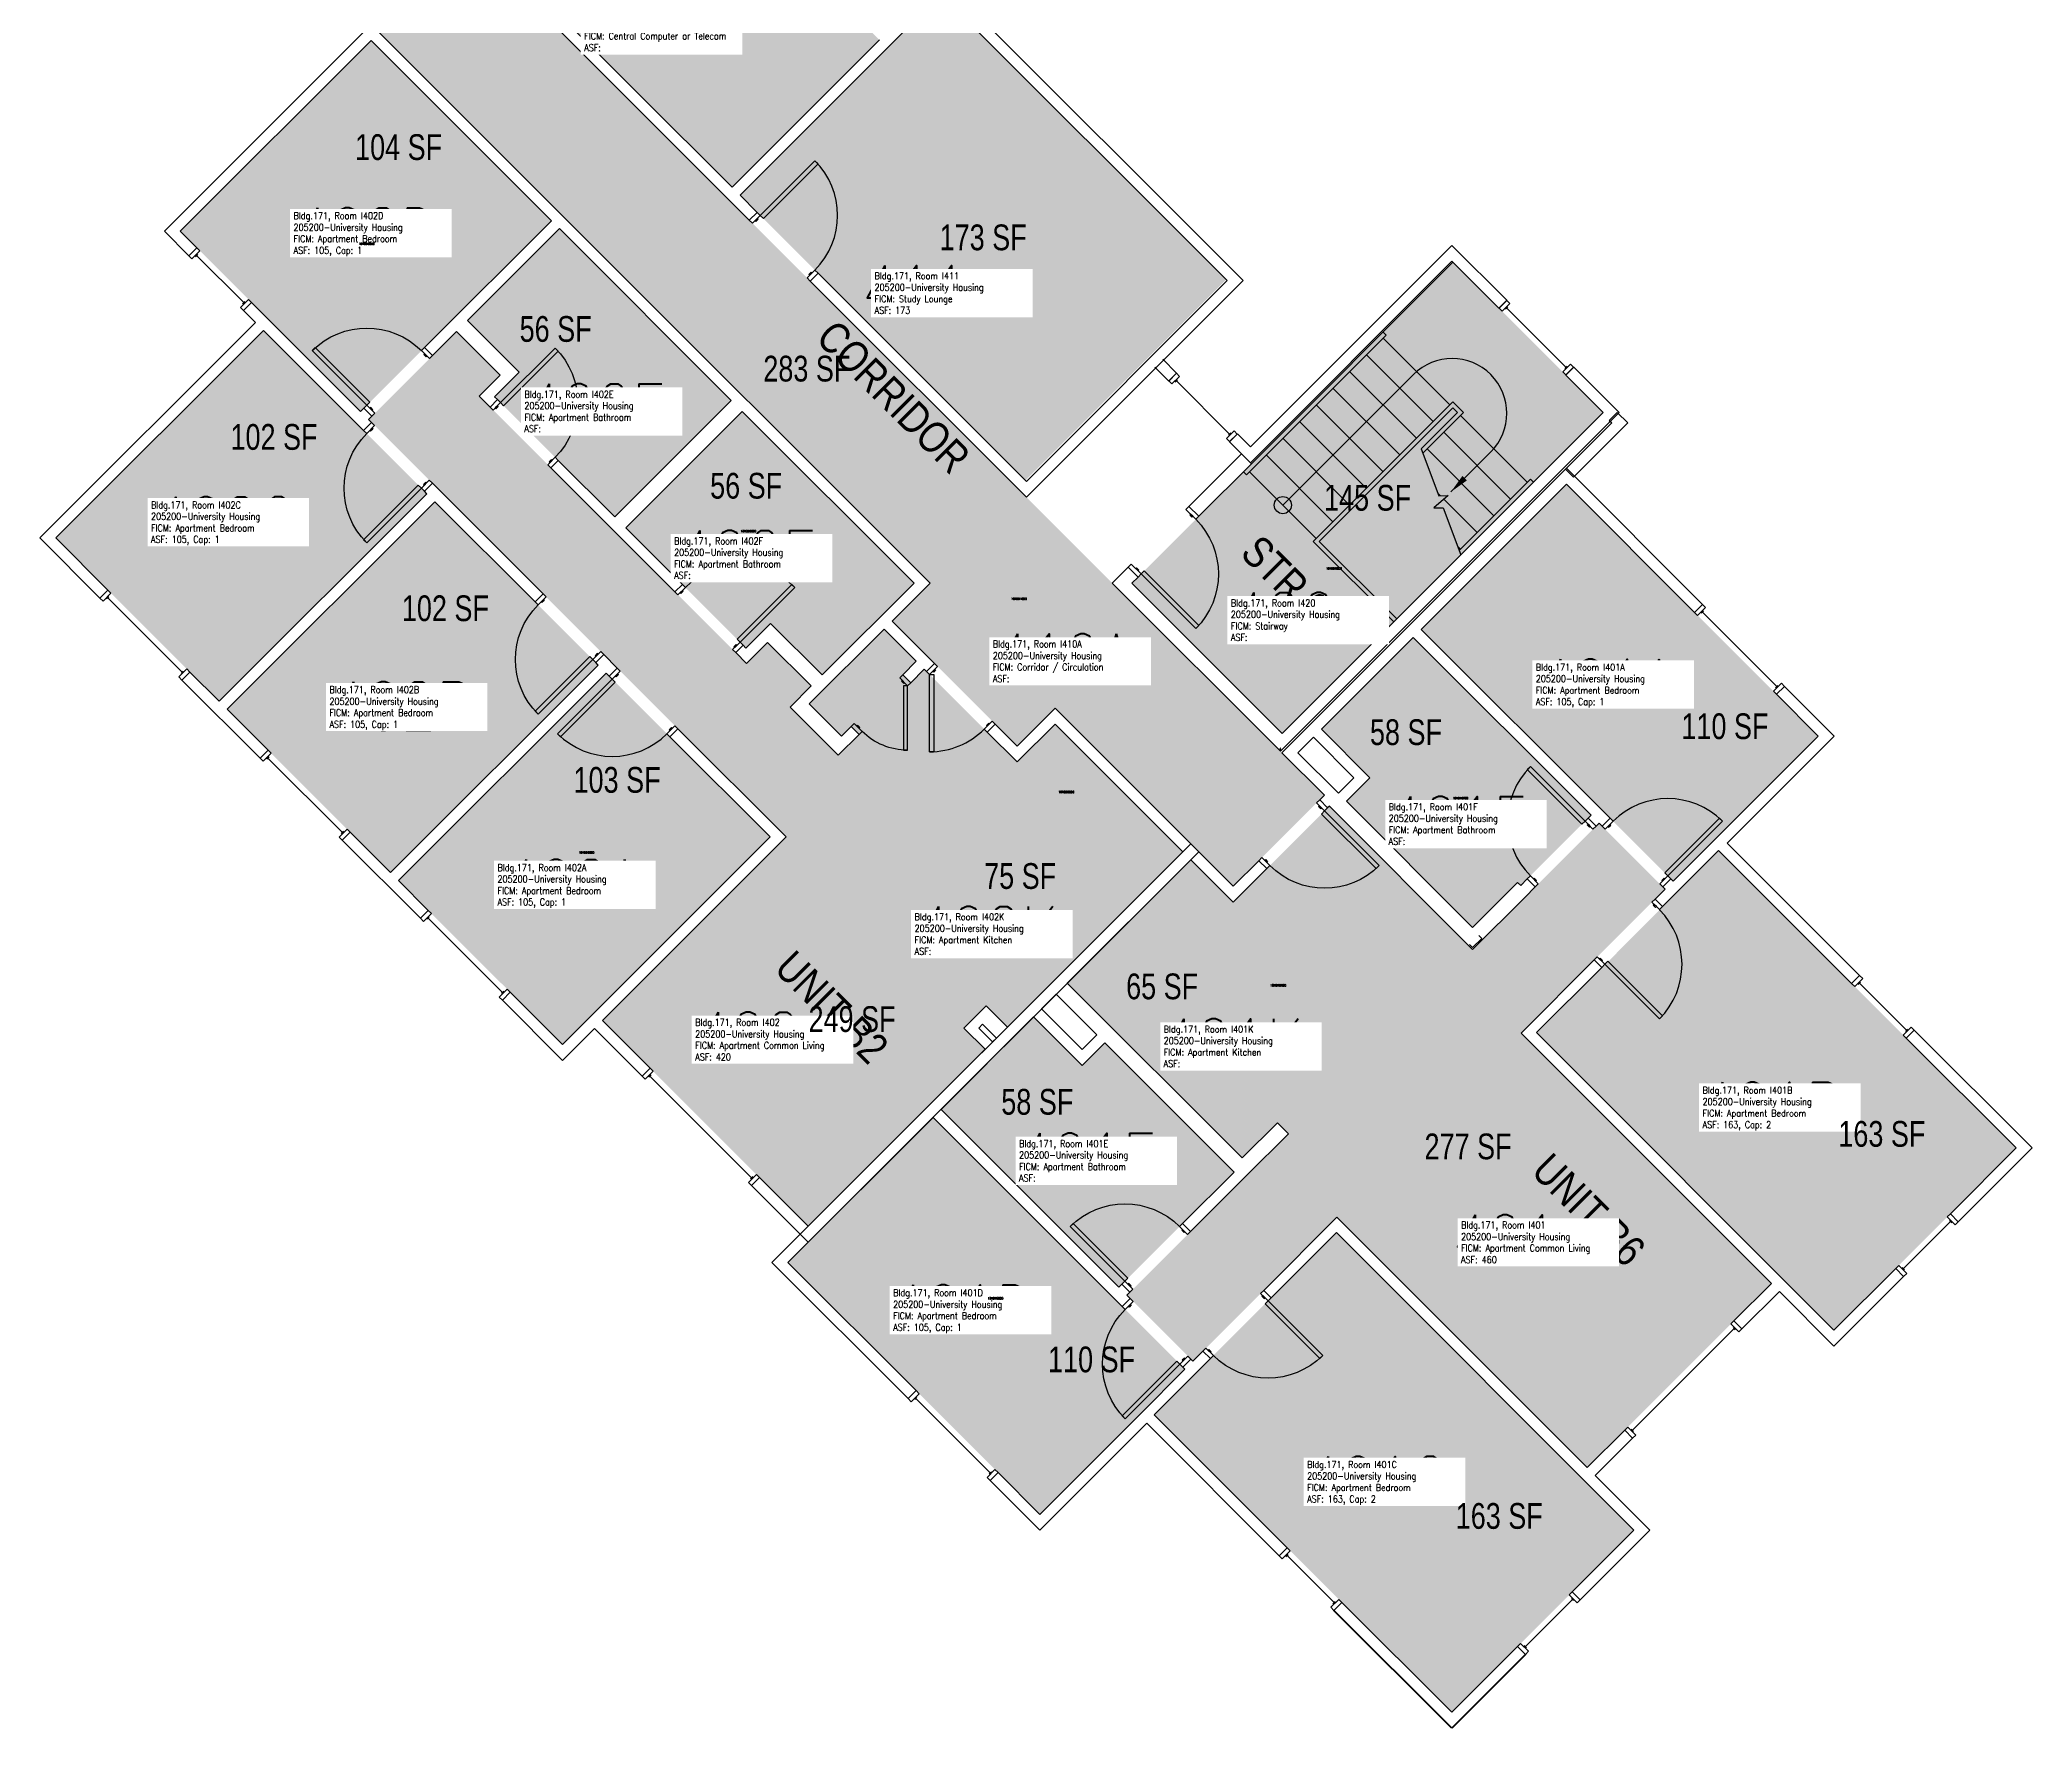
# Model space of a CAD drawing. Header units: inches. Extents: x 79 to 1966, y -19 to 1892.
# Drawn here: x 237 to 1165, y -19 to 768 of the extents above; entities that cross this region are included whole.
import ezdxf
from ezdxf.enums import TextEntityAlignment as Align

# ---------------------------------------------------------------- set-up
doc = ezdxf.new("R2010")
doc.units = ezdxf.units.IN
doc.header["$LTSCALE"] = 128
doc.header["$MEASUREMENT"] = 0
for name, color, linetype in [('A-AREA-IDEN', 1, 'Continuous'), ('A-DOOR', 2, 'Continuous'), ('A-FLOR', 3, 'Continuous'), ('A-GLAZ', 1, 'Continuous'), ('A-IDEN-RNUM', 7, 'Continuous'), ('A-IDEN-SNUM', 4, 'Continuous'), ('A-IDEN-VNUM', 4, 'Continuous'), ('A-WALL', 5, 'Continuous'), ('AREA-TEXT', 3, 'Continuous'), ('Rooms-Category-Color', 7, 'Continuous'), ('Rooms-College-Color', 7, 'Continuous'), ('Rooms-Department-Color', 7, 'Continuous'), ('Rooms-Division-Color', 7, 'Continuous'), ('Rooms-Information', 7, 'Continuous')]:
    doc.layers.add(name, color=color, linetype=linetype)
doc.styles.add('AREA', font='arial.ttf', dxfattribs={"width": 0.75, "height": 12})
doc.styles.add('DIMS', font='ARIALN.TTF')
doc.styles.add('ROOMSNUMBER', font='txt.shx', dxfattribs={"height": 0.03})
doc.styles.add('ROOMVNUMBER', font='simplex.shx', dxfattribs={"width": 0.85})
doc.styles.get("Standard").update_dxf_attribs({"font": 'ARIALN.TTF'})
doc.dimstyles.new('NBA 2004', dxfattribs={"dimscale": 48, "dimtxt": 0.09375, "dimasz": 0.09375, "dimexe": 0.125, "dimexo": 0.125, "dimgap": 0.0625, "dimtad": 1, "dimdec": 3, "dimzin": 3, "dimdsep": 46, "dimlunit": 4, "dimtxsty": 'DIMS', "dimblk": 'ARCHTICK', "dimcen": 0.09375, "dimdle": 0.125, "dimclrd": 256, "dimclre": 256, "dimclrt": 2, "dimadec": 0, "dimazin": 0, "dimtfac": 0.75, "dimtdec": 3, "dimtmove": 2, "dimatfit": 2, "dimfxl": 1, "dimfrac": 2, "dimtolj": 1, "dimtzin": 0, "dimlwd": -1, "dimlwe": -1, "dimarcsym": 0})

# ---------------------------------------------------------------- blocks, each defined once
blk = doc.blocks.new('_ArchTick')
at = {"const_width": 0.15}
blk.add_lwpolyline([(-0.5, -0.5), (0.5, 0.5)], dxfattribs=at)

msp = doc.modelspace()

# ---------------------------------------------------------------- hatches: boundary and pattern name
h = msp.add_hatch()
h.set_pattern_fill('ANSI31', color=256, style=0)
h.set_pattern_definition([(270, (-110.46071, 356.47869), (-0.125, 2e-16), [])])
h.paths.add_polyline_path([(536.84, 535.01), (578.37, 493.48), (584.88, 499.99), (543.35, 541.52)], flags=9)
at = {"layer": 'Rooms-Category-Color', "true_color": 0xadadad}
for points in [[(357.57, 809.24), (417.54, 849.34), (467.31, 849.34), (467.31, 784.34), (835.7, 415.95), (793.27, 373.53), (710.27, 456.54), (692.59, 438.86), (634.38, 497.07), (652.05, 514.75)], [(816.08, 444.77), (965.54, 594.23), (895.54, 664.24), (788.06, 556.76), (746.08, 514.77)]]:
    msp.add_hatch(color=253, dxfattribs=at).paths.add_polyline_path(points)
at = {"layer": 'Rooms-Category-Color', "true_color": 0xe3c5e1}
msp.add_hatch(color=254, dxfattribs=at).paths.add_polyline_path([(472.56, 849.34), (472.56, 786.52), (559.84, 699.24), (628.44, 767.84), (617.66, 778.62), (642.58, 803.55), (596.79, 849.34)])
at = {"layer": 'Rooms-Category-Color', "true_color": 0x728ef3}
for points in [[(563.55, 695.53), (696.49, 562.59), (790.01, 656.12), (657.08, 789.05)], [(391.82, 767.55), (302.9, 678.64), (386.87, 594.68), (475.78, 683.59)], [(449.28, 601.56), (505.23, 545.61), (559.5, 599.88), (479.51, 679.87), (436.72, 637.1), (460.76, 613.06)], [(321.02, 459.71), (244.91, 535.81), (341.61, 632.51), (417.71, 556.39), (321.34, 460.01)], [(431.6, 631.98), (451.93, 611.65), (442.11, 601.84), (566.59, 477.36), (576.4, 487.17), (596.73, 466.84), (586.92, 457.03), (609.33, 434.62), (619, 444.29), (615.29, 448), (610.75, 443.46), (595.76, 458.45), (630.67, 493.36), (645.66, 478.37), (639.33, 472.04), (643.04, 468.33), (649.37, 474.66), (692.59, 431.44), (618.26, 357.1), (677.76, 297.6), (595.29, 215.14), (499.48, 310.95), (585.04, 396.51), (390.58, 590.97)], [(564.63, 594.74), (644.63, 514.75), (601.85, 471.97), (577.81, 496.01), (566.32, 484.52), (510.36, 540.48)], [(948.4, 560.82), (880.78, 493.21), (968.82, 405.17), (998.07, 375.91), (1065.69, 443.53)], [(324.73, 455.99), (400.83, 379.89), (497.53, 476.57), (421.43, 552.69), (325.05, 456.3)], [(877.07, 489.49), (959.89, 406.67), (927.1, 373.88), (925.68, 375.3), (904.74, 354.35), (845.94, 413.15), (856.92, 424.04), (834.27, 446.69)], [(404.54, 376.18), (480.91, 299.81), (577.61, 396.51), (501.24, 472.88), (404.86, 376.48)], [(667.86, 307.5), (678.2, 317.84), (688.1, 307.94), (769.77, 389.61), (710.27, 449.11), (618.26, 357.1)], [(793.28, 366.1), (838.01, 410.83), (904.74, 344.1), (963.61, 402.96), (994.36, 372.2), (927.26, 305.1), (1043.85, 188.52), (958.13, 102.79), (841.54, 219.38), (774.45, 152.29), (743.7, 183.05), (818.91, 258.27), (813.79, 263.4), (854.89, 304.5)], [(1019.27, 390.22), (934.95, 305.37), (1073.01, 166.77), (1157.86, 251.63)], [(773.48, 385.9), (715.94, 328.36), (797.35, 246.96), (854.89, 304.5)], [(700.28, 312.7), (657.16, 269.58), (739.98, 186.76), (793.63, 240.42), (733.44, 300.61), (722.91, 290.08)], [(653.44, 265.87), (585.83, 198.25), (703.12, 80.96), (770.74, 148.58)], [(841.27, 212.22), (756.42, 127.37), (895.01, -11.23), (979.86, 73.63)]]:
    msp.add_hatch(color=171, dxfattribs=at).paths.add_polyline_path(points)
at = {"layer": 'Rooms-College-Color', "true_color": 0xadadad}
for points in [[(357.57, 809.24), (417.54, 849.34), (467.31, 849.34), (467.31, 784.34), (835.7, 415.95), (793.27, 373.53), (710.27, 456.54), (692.59, 438.86), (634.38, 497.07), (652.05, 514.75)], [(472.56, 849.34), (472.56, 786.52), (559.84, 699.24), (628.44, 767.84), (617.66, 778.62), (642.58, 803.55), (596.79, 849.34)], [(563.55, 695.53), (696.49, 562.59), (790.01, 656.12), (657.08, 789.05)], [(391.82, 767.55), (302.9, 678.64), (386.87, 594.68), (475.78, 683.59)], [(449.28, 601.56), (505.23, 545.61), (559.5, 599.88), (479.51, 679.87), (436.72, 637.1), (460.76, 613.06)], [(816.08, 444.77), (965.54, 594.23), (895.54, 664.24), (788.06, 556.76), (746.08, 514.77)], [(321.02, 459.71), (244.91, 535.81), (341.61, 632.51), (417.71, 556.39), (321.34, 460.01)], [(431.6, 631.98), (451.93, 611.65), (442.11, 601.84), (566.59, 477.36), (576.4, 487.17), (596.73, 466.84), (586.92, 457.03), (609.33, 434.62), (619, 444.29), (615.29, 448), (610.75, 443.46), (595.76, 458.45), (630.67, 493.36), (645.66, 478.37), (639.33, 472.04), (643.04, 468.33), (649.37, 474.66), (692.59, 431.44), (618.26, 357.1), (677.76, 297.6), (595.29, 215.14), (499.48, 310.95), (585.04, 396.51), (390.58, 590.97)], [(564.63, 594.74), (644.63, 514.75), (601.85, 471.97), (577.81, 496.01), (566.32, 484.52), (510.36, 540.48)], [(948.4, 560.82), (880.78, 493.21), (968.82, 405.17), (998.07, 375.91), (1065.69, 443.53)], [(324.73, 455.99), (400.83, 379.89), (497.53, 476.57), (421.43, 552.69), (325.05, 456.3)], [(877.07, 489.49), (959.89, 406.67), (927.1, 373.88), (925.68, 375.3), (904.74, 354.35), (845.94, 413.15), (856.92, 424.04), (834.27, 446.69)], [(404.54, 376.18), (480.91, 299.81), (577.61, 396.51), (501.24, 472.88), (404.86, 376.48)], [(667.86, 307.5), (678.2, 317.84), (688.1, 307.94), (769.77, 389.61), (710.27, 449.11), (618.26, 357.1)], [(793.28, 366.1), (838.01, 410.83), (904.74, 344.1), (963.61, 402.96), (994.36, 372.2), (927.26, 305.1), (1043.85, 188.52), (958.13, 102.79), (841.54, 219.38), (774.45, 152.29), (743.7, 183.05), (818.91, 258.27), (813.79, 263.4), (854.89, 304.5)], [(1019.27, 390.22), (934.95, 305.37), (1073.01, 166.77), (1157.86, 251.63)], [(773.48, 385.9), (715.94, 328.36), (797.35, 246.96), (854.89, 304.5)], [(700.28, 312.7), (657.16, 269.58), (739.98, 186.76), (793.63, 240.42), (733.44, 300.61), (722.91, 290.08)], [(653.44, 265.87), (585.83, 198.25), (703.12, 80.96), (770.74, 148.58)], [(841.27, 212.22), (756.42, 127.37), (895.01, -11.23), (979.86, 73.63)]]:
    msp.add_hatch(color=253, dxfattribs=at).paths.add_polyline_path(points)
at = {"layer": 'Rooms-Department-Color', "true_color": 0xacacac}
for points in [[(357.57, 809.24), (417.54, 849.34), (467.31, 849.34), (467.31, 784.34), (835.7, 415.95), (793.27, 373.53), (710.27, 456.54), (692.59, 438.86), (634.38, 497.07), (652.05, 514.75)], [(816.08, 444.77), (965.54, 594.23), (895.54, 664.24), (788.06, 556.76), (746.08, 514.77)]]:
    msp.add_hatch(color=253, dxfattribs=at).paths.add_polyline_path(points)
at = {"layer": 'Rooms-Department-Color', "true_color": 0x604aed}
for points in [[(472.56, 849.34), (472.56, 786.52), (559.84, 699.24), (628.44, 767.84), (617.66, 778.62), (642.58, 803.55), (596.79, 849.34)], [(563.55, 695.53), (696.49, 562.59), (790.01, 656.12), (657.08, 789.05)], [(391.82, 767.55), (302.9, 678.64), (386.87, 594.68), (475.78, 683.59)], [(449.28, 601.56), (505.23, 545.61), (559.5, 599.88), (479.51, 679.87), (436.72, 637.1), (460.76, 613.06)], [(321.02, 459.71), (244.91, 535.81), (341.61, 632.51), (417.71, 556.39), (321.34, 460.01)], [(431.6, 631.98), (451.93, 611.65), (442.11, 601.84), (566.59, 477.36), (576.4, 487.17), (596.73, 466.84), (586.92, 457.03), (609.33, 434.62), (619, 444.29), (615.29, 448), (610.75, 443.46), (595.76, 458.45), (630.67, 493.36), (645.66, 478.37), (639.33, 472.04), (643.04, 468.33), (649.37, 474.66), (692.59, 431.44), (618.26, 357.1), (677.76, 297.6), (595.29, 215.14), (499.48, 310.95), (585.04, 396.51), (390.58, 590.97)], [(564.63, 594.74), (644.63, 514.75), (601.85, 471.97), (577.81, 496.01), (566.32, 484.52), (510.36, 540.48)], [(948.4, 560.82), (880.78, 493.21), (968.82, 405.17), (998.07, 375.91), (1065.69, 443.53)], [(324.73, 455.99), (400.83, 379.89), (497.53, 476.57), (421.43, 552.69), (325.05, 456.3)], [(877.07, 489.49), (959.89, 406.67), (927.1, 373.88), (925.68, 375.3), (904.74, 354.35), (845.94, 413.15), (856.92, 424.04), (834.27, 446.69)], [(404.54, 376.18), (480.91, 299.81), (577.61, 396.51), (501.24, 472.88), (404.86, 376.48)], [(667.86, 307.5), (678.2, 317.84), (688.1, 307.94), (769.77, 389.61), (710.27, 449.11), (618.26, 357.1)], [(793.28, 366.1), (838.01, 410.83), (904.74, 344.1), (963.61, 402.96), (994.36, 372.2), (927.26, 305.1), (1043.85, 188.52), (958.13, 102.79), (841.54, 219.38), (774.45, 152.29), (743.7, 183.05), (818.91, 258.27), (813.79, 263.4), (854.89, 304.5)], [(1019.27, 390.22), (934.95, 305.37), (1073.01, 166.77), (1157.86, 251.63)], [(773.48, 385.9), (715.94, 328.36), (797.35, 246.96), (854.89, 304.5)], [(700.28, 312.7), (657.16, 269.58), (739.98, 186.76), (793.63, 240.42), (733.44, 300.61), (722.91, 290.08)], [(653.44, 265.87), (585.83, 198.25), (703.12, 80.96), (770.74, 148.58)], [(841.27, 212.22), (756.42, 127.37), (895.01, -11.23), (979.86, 73.63)]]:
    msp.add_hatch(color=173, dxfattribs=at).paths.add_polyline_path(points)
at = {"layer": 'Rooms-Division-Color', "true_color": 0xadadad}
for points in [[(357.57, 809.24), (417.54, 849.34), (467.31, 849.34), (467.31, 784.34), (835.7, 415.95), (793.27, 373.53), (710.27, 456.54), (692.59, 438.86), (634.38, 497.07), (652.05, 514.75)], [(816.08, 444.77), (965.54, 594.23), (895.54, 664.24), (788.06, 556.76), (746.08, 514.77)]]:
    msp.add_hatch(color=253, dxfattribs=at).paths.add_polyline_path(points)
at = {"layer": 'Rooms-Division-Color', "true_color": 0x604aed}
for points in [[(472.56, 849.34), (472.56, 786.52), (559.84, 699.24), (628.44, 767.84), (617.66, 778.62), (642.58, 803.55), (596.79, 849.34)], [(563.55, 695.53), (696.49, 562.59), (790.01, 656.12), (657.08, 789.05)], [(391.82, 767.55), (302.9, 678.64), (386.87, 594.68), (475.78, 683.59)], [(449.28, 601.56), (505.23, 545.61), (559.5, 599.88), (479.51, 679.87), (436.72, 637.1), (460.76, 613.06)], [(321.02, 459.71), (244.91, 535.81), (341.61, 632.51), (417.71, 556.39), (321.34, 460.01)], [(431.6, 631.98), (451.93, 611.65), (442.11, 601.84), (566.59, 477.36), (576.4, 487.17), (596.73, 466.84), (586.92, 457.03), (609.33, 434.62), (619, 444.29), (615.29, 448), (610.75, 443.46), (595.76, 458.45), (630.67, 493.36), (645.66, 478.37), (639.33, 472.04), (643.04, 468.33), (649.37, 474.66), (692.59, 431.44), (618.26, 357.1), (677.76, 297.6), (595.29, 215.14), (499.48, 310.95), (585.04, 396.51), (390.58, 590.97)], [(564.63, 594.74), (644.63, 514.75), (601.85, 471.97), (577.81, 496.01), (566.32, 484.52), (510.36, 540.48)], [(948.4, 560.82), (880.78, 493.21), (968.82, 405.17), (998.07, 375.91), (1065.69, 443.53)], [(324.73, 455.99), (400.83, 379.89), (497.53, 476.57), (421.43, 552.69), (325.05, 456.3)], [(877.07, 489.49), (959.89, 406.67), (927.1, 373.88), (925.68, 375.3), (904.74, 354.35), (845.94, 413.15), (856.92, 424.04), (834.27, 446.69)], [(404.54, 376.18), (480.91, 299.81), (577.61, 396.51), (501.24, 472.88), (404.86, 376.48)], [(667.86, 307.5), (678.2, 317.84), (688.1, 307.94), (769.77, 389.61), (710.27, 449.11), (618.26, 357.1)], [(793.28, 366.1), (838.01, 410.83), (904.74, 344.1), (963.61, 402.96), (994.36, 372.2), (927.26, 305.1), (1043.85, 188.52), (958.13, 102.79), (841.54, 219.38), (774.45, 152.29), (743.7, 183.05), (818.91, 258.27), (813.79, 263.4), (854.89, 304.5)], [(1019.27, 390.22), (934.95, 305.37), (1073.01, 166.77), (1157.86, 251.63)], [(773.48, 385.9), (715.94, 328.36), (797.35, 246.96), (854.89, 304.5)], [(700.28, 312.7), (657.16, 269.58), (739.98, 186.76), (793.63, 240.42), (733.44, 300.61), (722.91, 290.08)], [(653.44, 265.87), (585.83, 198.25), (703.12, 80.96), (770.74, 148.58)], [(841.27, 212.22), (756.42, 127.37), (895.01, -11.23), (979.86, 73.63)]]:
    msp.add_hatch(color=173, dxfattribs=at).paths.add_polyline_path(points)

# ---------------------------------------------------------------- linework, layer by layer
at = {"layer": 'A-DOOR'}
for p, q in [((598.47, 711.53), (573.01, 686.07)), ((574.42, 684.66), (599.88, 710.11)), ((599.88, 710.11), (598.47, 711.53)), ((567.88, 683.77), (571.6, 687.48)), ((571.6, 687.48), (573.01, 686.07)), ((569.3, 682.36), (567.88, 683.77)), ((573.01, 686.07), (569.3, 682.36)), ((571.6, 684.66), (570.54, 683.6)), ((570.54, 683.6), (570.89, 683.24)), ((570.89, 683.24), (571.95, 684.3)), ((571.95, 684.3), (571.6, 684.66)), ((573.01, 686.07), (574.42, 684.66)), ((598.47, 660.61), (594.75, 656.9)), ((595.64, 658.49), (596.7, 659.55)), ((597.05, 659.2), (595.99, 658.14)), ((596.17, 655.49), (599.88, 659.2)), ((596.7, 659.55), (597.05, 659.2)), ((599.88, 659.2), (598.47, 660.61)), ((594.75, 656.9), (596.17, 655.49)), ((595.99, 658.14), (595.64, 658.49))]:
    msp.add_line(p, q, dxfattribs=at)
for points in [[(389.78, 597.59), (391.19, 599.01), (365.74, 624.46), (364.32, 623.05)], [(418.95, 619.33), (420.36, 620.75), (416.65, 624.46), (415.24, 623.05)], [(417.71, 620.57), (417.36, 620.22), (416.3, 621.28), (416.65, 621.63)], [(452.02, 598.82), (453.43, 597.4), (478.89, 622.86), (477.47, 624.27)], [(393.49, 593.88), (392.08, 592.46), (388.37, 596.18), (389.78, 597.59)], [(392.26, 595.12), (392.61, 595.47), (391.55, 596.53), (391.19, 596.18)], [(448.57, 595.37), (447.16, 596.79), (450.6, 600.23), (452.02, 598.82)], [(449.54, 596.34), (449.9, 595.99), (450.96, 597.05), (450.6, 597.4)], [(393.41, 588.14), (391.99, 589.55), (388.28, 585.84), (389.69, 584.42)], [(392.17, 586.9), (392.52, 586.54), (391.46, 585.48), (391.11, 585.84)], [(474.03, 569.92), (475.44, 568.5), (478.89, 571.95), (477.47, 573.36)], [(475, 570.89), (474.65, 571.24), (475.71, 572.3), (476.06, 571.95)], [(415.15, 558.97), (413.74, 560.38), (388.28, 534.93), (389.69, 533.51)], [(418.86, 562.68), (420.28, 561.27), (416.56, 557.55), (415.15, 558.97)], [(417.62, 561.44), (417.27, 561.8), (416.21, 560.73), (416.56, 560.38)], [(771.18, 549.07), (772.59, 550.48), (777.19, 545.89), (775.77, 544.47)], [(773.3, 546.95), (772.95, 546.59), (774.01, 545.53), (774.36, 545.89)], [(745.72, 523.61), (744.31, 522.2), (748.9, 517.6), (750.32, 519.02)], [(747.84, 521.49), (748.2, 521.84), (749.26, 520.78), (748.9, 520.43)], [(750.32, 519.02), (751.73, 520.43), (777.19, 494.97), (775.77, 493.56)], [(534.66, 509.28), (533.25, 510.7), (536.69, 514.14), (538.11, 512.73)], [(535.63, 510.25), (535.99, 509.9), (537.05, 510.96), (536.69, 511.31)], [(563.57, 487.27), (562.15, 488.69), (587.61, 514.14), (589.02, 512.73)], [(473.22, 508.32), (471.81, 509.73), (468.09, 506.02), (469.51, 504.61)], [(471.98, 507.08), (472.34, 506.73), (471.28, 505.67), (470.92, 506.02)], [(498.68, 482.86), (500.09, 481.45), (496.38, 477.74), (494.96, 479.15)], [(560.12, 483.83), (561.53, 482.41), (564.98, 485.86), (563.57, 487.27)], [(561.09, 484.8), (560.74, 485.15), (561.8, 486.21), (562.15, 485.86)], [(494.96, 479.15), (493.55, 480.57), (468.09, 455.11), (469.51, 453.7)], [(497.44, 481.63), (497.09, 481.98), (496.02, 480.92), (496.38, 480.57)], [(507.78, 473.76), (506.37, 475.17), (502.65, 471.46), (504.07, 470.05)], [(655.54, 475.9), (654.13, 477.32), (650.42, 473.61), (651.83, 472.19)], [(654.31, 474.67), (654.66, 474.31), (653.6, 473.25), (653.25, 473.61)], [(504.07, 470.05), (505.48, 468.63), (480.03, 443.18), (478.61, 444.59)], [(506.54, 472.52), (506.9, 472.17), (505.84, 471.11), (505.48, 471.46)], [(637.91, 470.63), (639.32, 472.04), (643.04, 468.33), (641.62, 466.91)], [(639.15, 469.39), (638.79, 469.04), (639.85, 467.97), (640.21, 468.33)], [(641.62, 466.91), (639.62, 466.91), (639.62, 436.91), (641.62, 436.91)], [(651.83, 472.19), (653.83, 472.19), (653.83, 436.19), (651.83, 436.19)], [(533.24, 448.3), (534.65, 446.89), (530.94, 443.18), (529.52, 444.59)], [(532, 447.07), (531.65, 447.42), (530.58, 446.36), (530.94, 446.01)], [(616.7, 449.41), (615.28, 448), (619, 444.29), (620.41, 445.7)], [(617.93, 448.18), (618.29, 448.53), (619.35, 447.47), (619, 447.12)], [(681, 450.45), (682.41, 449.03), (678.7, 445.32), (677.29, 446.74)], [(679.76, 449.21), (679.41, 449.56), (678.35, 448.5), (678.7, 448.15)], [(957.06, 403.85), (955.64, 402.43), (930.19, 427.89), (931.6, 429.3)], [(832.08, 412.33), (833.49, 413.74), (837.2, 410.03), (835.79, 408.62)], [(833.31, 411.09), (832.96, 410.74), (834.02, 409.68), (834.38, 410.03)], [(835.79, 408.62), (834.38, 407.2), (859.83, 381.75), (861.25, 383.16)], [(960.77, 400.13), (962.18, 401.55), (958.47, 405.26), (957.06, 403.85)], [(959.53, 401.37), (959.18, 401.02), (958.12, 402.08), (958.47, 402.43)], [(966.45, 400.11), (965.03, 401.53), (968.75, 405.24), (970.16, 403.83)], [(967.69, 401.35), (968.04, 401), (969.1, 402.06), (968.75, 402.41)], [(995.62, 378.37), (994.2, 379.78), (1019.66, 405.24), (1021.07, 403.83)], [(806.62, 386.87), (805.21, 385.46), (808.92, 381.75), (810.33, 383.16)], [(807.86, 385.64), (808.21, 385.99), (809.27, 384.93), (808.92, 384.58)], [(935.31, 374.68), (933.9, 373.26), (930.19, 376.98), (931.6, 378.39)], [(934.08, 375.91), (934.43, 376.27), (933.37, 377.33), (933.02, 376.98)], [(991.9, 374.66), (993.32, 373.24), (997.03, 376.96), (995.62, 378.37)], [(993.14, 375.89), (992.79, 376.25), (993.85, 377.31), (994.2, 376.96)], [(988.24, 366.09), (989.66, 367.5), (993.1, 364.05), (991.69, 362.64)], [(989.22, 365.12), (988.86, 364.76), (989.92, 363.7), (990.28, 364.05)], [(962.79, 340.63), (961.37, 339.22), (964.82, 335.77), (966.23, 337.18)], [(963.76, 339.66), (964.11, 340.01), (965.17, 338.95), (964.82, 338.6)], [(966.23, 337.18), (967.65, 338.6), (993.1, 313.14), (991.69, 311.73)], [(742.81, 189.59), (744.22, 191.01), (718.76, 216.46), (717.35, 215.05)], [(771.97, 211.34), (773.39, 212.75), (769.68, 216.46), (768.26, 215.05)], [(770.74, 212.57), (770.38, 212.22), (769.32, 213.28), (769.68, 213.63)], [(746.52, 185.88), (745.1, 184.47), (741.39, 188.18), (742.81, 189.59)], [(745.28, 187.12), (745.63, 187.47), (744.57, 188.53), (744.22, 188.18)], [(746.64, 180.1), (745.23, 181.51), (741.52, 177.8), (742.93, 176.39)], [(745.4, 178.86), (745.76, 178.51), (744.7, 177.45), (744.34, 177.8)], [(806.01, 183.85), (807.42, 185.26), (810.87, 181.82), (809.45, 180.4)], [(806.98, 182.88), (806.62, 182.52), (807.69, 181.46), (808.04, 181.82)], [(809.45, 180.4), (808.04, 178.99), (833.49, 153.53), (834.91, 154.95)], [(780.55, 158.39), (779.14, 156.98), (782.58, 153.53), (784, 154.95)], [(781.52, 157.42), (781.88, 157.78), (782.94, 156.71), (782.58, 156.36)], [(768.39, 150.93), (766.97, 152.34), (741.52, 126.89), (742.93, 125.47)], [(772.1, 154.64), (773.51, 153.23), (769.8, 149.52), (768.39, 150.93)], [(770.86, 153.4), (770.51, 153.76), (769.45, 152.7), (769.8, 152.34)]]:
    msp.add_lwpolyline(points, close=True, dxfattribs=at)
for centre, start, end in [((573.01, 686.07), 315, 45), ((563.57, 487.27), 45, 135), ((651.83, 472.19), 270, 315), ((504.07, 470.05), 225, 315), ((957.06, 403.85), 135, 225), ((995.62, 378.37), 45, 135), ((966.23, 337.18), 315, 45)]:
    msp.add_arc(centre, 36, start, end, dxfattribs=at)
at = {"layer": 'A-DOOR', "extrusion": (0, 0, -1)}
for centre, radius, start, end in [((-389.78, 597.59), 36, 45, 135), ((-452.02, 598.82), 36, 135, 225), ((-415.15, 558.97), 36, 315, 45), ((-750.32, 519.02), 36, 135, 225), ((-494.96, 479.15), 36, 315, 45), ((-641.62, 466.91), 30, 270, 315), ((-835.79, 408.62), 36, 225, 315), ((-742.81, 189.59), 36, 45, 135), ((-768.39, 150.93), 36, 315, 45), ((-809.45, 180.4), 36, 225, 315)]:
    msp.add_arc(centre, radius, start, end, dxfattribs=at)
at = {"layer": 'A-FLOR'}
for p, q in [((864.43, 630.3), (863.01, 631.71)), ((799.37, 565.24), (864.43, 630.3)), ((894.13, 597.77), (863.01, 628.88)), ((878.57, 582.21), (847.46, 613.33)), ((886.35, 589.99), (855.24, 621.1)), ((816.35, 551.1), (877.16, 611.91)), ((870.79, 574.44), (839.68, 605.55)), ((830.49, 534.13), (895.54, 599.18)), ((863.01, 566.66), (831.9, 597.77)), ((833.32, 534.13), (895.54, 596.36)), ((880.79, 577.36), (897.66, 594.23)), ((881.56, 575.3), (900.49, 594.23)), ((895.54, 599.18), (900.49, 594.23)), ((895.54, 596.36), (897.66, 594.23)), ((855.24, 558.88), (824.12, 589.99)), ((891.3, 585.04), (922.41, 553.93)), ((899.08, 592.82), (930.19, 561.71)), ((847.46, 551.1), (816.35, 582.21)), ((883.52, 577.26), (914.63, 546.15)), ((799.37, 565.24), (797.96, 566.66)), ((831.9, 535.54), (800.79, 566.66)), ((839.68, 543.32), (808.57, 574.44)), ((888.5, 556.72), (889.76, 555.47)), ((898.49, 530.01), (931.6, 563.12)), ((933.02, 561.71), (931.6, 563.12)), ((891.39, 553.84), (906.85, 538.37)), ((830.49, 534.13), (867.96, 496.65)), ((833.32, 534.13), (869.38, 498.07)), ((897.8, 531.87), (899.08, 530.6))]:
    msp.add_line(p, q, dxfattribs=at)
msp.add_lwpolyline([(880.79, 577.36), (888.96, 555.46), (893.34, 555.51), (886.69, 549.8), (891.07, 549.85), (899.26, 527.95)], dxfattribs=at)
msp.add_circle((816.35, 551.1), 4, dxfattribs=at)
msp.add_arc((895.19, 593.88), 25.5, 315, 135, dxfattribs=at)
at = {"layer": 'A-GLAZ'}
for p, q in [((311.03, 667.86), (309.97, 666.8)), ((332.42, 645.41), (310.5, 667.33)), ((332.95, 645.94), (331.89, 644.88)), ((920.07, 642.36), (921.13, 643.42)), ((948.18, 615.32), (920.6, 642.89)), ((947.65, 614.78), (948.71, 615.85)), ((767.33, 609.48), (766.27, 608.42)), ((766.8, 608.95), (791.55, 584.2)), ((792.08, 584.73), (791.02, 583.67)), ((269.64, 508.43), (268.58, 507.37)), ((303.76, 473.25), (269.11, 507.9)), ((1012.24, 501.76), (1011.18, 500.69)), ((1011.71, 501.22), (1046.36, 466.58)), ((304.29, 473.78), (303.23, 472.72)), ((1046.89, 467.11), (1045.83, 466.05)), ((344.26, 433.81), (343.2, 432.75)), ((378.38, 398.63), (343.73, 433.28)), ((378.91, 399.16), (377.85, 398.1)), ((418.84, 359.23), (417.78, 358.17)), ((452.96, 324.05), (418.31, 358.7)), ((1085.39, 328.88), (1084.32, 327.82)), ((1084.86, 328.35), (1106.78, 306.43)), ((453.49, 324.58), (452.43, 323.52)), ((1107.31, 306.96), (1106.25, 305.9)), ((522.11, 285.66), (521.05, 284.6)), ((568.95, 237.76), (521.58, 285.13)), ((569.48, 238.29), (568.42, 237.23)), ((1105.36, 195.41), (1127.28, 217.33)), ((1126.75, 217.86), (1127.81, 216.8)), ((1104.83, 195.94), (1105.89, 194.88)), ((1026.53, 167.49), (979.16, 120.12)), ((1026, 168.03), (1027.06, 166.96)), ((644.9, 134.41), (645.96, 135.47)), ((645.43, 134.94), (680.07, 100.3)), ((978.63, 120.65), (979.69, 119.59)), ((679.54, 99.76), (680.6, 100.83)), ((817.76, 61.25), (818.82, 62.31)), ((818.29, 61.78), (840.21, 39.86)), ((839.68, 39.33), (840.74, 40.39)), ((951.22, 41.28), (929.3, 19.36)), ((950.69, 41.81), (951.76, 40.75)), ((928.77, 19.89), (929.83, 18.83))]:
    msp.add_line(p, q, dxfattribs=at)
for points in [[(308.29, 665.82), (306.88, 667.24), (310.59, 670.95), (312.01, 669.54)], [(330.92, 643.2), (332.33, 641.78), (336.05, 645.49), (334.63, 646.91)], [(922.01, 645.01), (920.6, 646.43), (917.06, 642.89), (918.48, 641.48)], [(764.68, 607.54), (763.27, 608.95), (766.8, 612.49), (768.22, 611.07)], [(950.3, 616.73), (951.71, 615.32), (948.18, 611.78), (946.76, 613.19)], [(790.14, 582.08), (791.55, 580.67), (795.09, 584.2), (793.67, 585.62)], [(266.9, 506.39), (265.49, 507.81), (269.2, 511.52), (270.62, 510.11)], [(1009.5, 499.72), (1008.08, 501.14), (1011.8, 504.85), (1013.21, 503.43)], [(302.26, 471.04), (303.67, 469.62), (307.39, 473.34), (305.97, 474.75)], [(1044.85, 464.37), (1046.27, 462.95), (1049.98, 466.66), (1048.57, 468.08)], [(341.52, 431.78), (340.11, 433.19), (343.82, 436.9), (345.23, 435.49)], [(376.88, 396.42), (378.29, 395.01), (382, 398.72), (380.59, 400.13)], [(416.1, 357.2), (414.69, 358.61), (418.4, 362.32), (419.81, 360.91)], [(451.46, 321.84), (452.87, 320.43), (456.58, 324.14), (455.17, 325.55)], [(1082.65, 326.85), (1081.23, 328.26), (1084.94, 331.97), (1086.36, 330.56)], [(1105.27, 304.22), (1106.69, 302.8), (1110.4, 306.52), (1108.99, 307.93)], [(519.37, 283.63), (517.95, 285.05), (521.66, 288.76), (523.08, 287.34)], [(567.45, 235.55), (568.86, 234.13), (572.58, 237.85), (571.16, 239.26)], [(1129.49, 215.83), (1130.91, 217.24), (1127.19, 220.96), (1125.78, 219.54)], [(1106.86, 193.2), (1105.45, 191.79), (1101.74, 195.5), (1103.15, 196.92)], [(1028.74, 165.99), (1030.16, 167.41), (1026.44, 171.12), (1025.03, 169.7)], [(646.93, 137.15), (645.51, 138.57), (641.8, 134.85), (643.22, 133.44)], [(980.66, 117.91), (979.24, 116.49), (975.53, 120.21), (976.95, 121.62)], [(682.28, 101.8), (683.7, 100.38), (679.99, 96.67), (678.57, 98.09)], [(819.79, 63.99), (818.38, 65.41), (814.66, 61.69), (816.08, 60.28)], [(842.42, 41.36), (843.83, 39.95), (840.12, 36.24), (838.71, 37.65)], [(953.43, 39.77), (954.85, 41.19), (951.14, 44.9), (949.72, 43.49)], [(930.81, 17.15), (929.39, 15.73), (925.68, 19.44), (927.09, 20.86)]]:
    msp.add_lwpolyline(points, close=True, dxfattribs=at)
at = {"layer": 'A-WALL'}
for p, q in [((797.88, 655.67), (642.71, 810.85)), ((563.55, 695.53), (657.08, 789.05)), ((657.08, 789.05), (790.46, 655.67)), ((467.31, 784.34), (567.88, 683.77)), ((559.84, 699.24), (472.56, 786.52)), ((295.47, 678.64), (391.81, 774.99)), ((391.81, 774.99), (482.77, 684.04)), ((391.81, 767.56), (302.9, 678.64)), ((475.78, 683.59), (391.81, 767.56)), ((628.44, 767.84), (559.84, 699.24)), ((571.6, 687.48), (563.55, 695.53)), ((567.88, 683.77), (571.6, 687.48)), ((306.88, 667.24), (295.47, 678.64)), ((302.9, 678.64), (310.59, 670.95)), ((418.51, 626.32), (475.78, 683.59)), ((479.5, 679.88), (436.72, 637.1)), ((559.5, 599.88), (479.5, 679.88)), ((482.77, 684.04), (652.05, 514.75)), ((310.59, 670.95), (306.88, 667.24)), ((895.1, 672.1), (801.23, 578.24)), ((920.69, 646.52), (895.1, 672.1)), ((599.88, 659.2), (596.17, 655.49)), ((696.93, 562.15), (599.88, 659.2)), ((801.23, 570.81), (895.1, 664.68)), ((801.67, 570.37), (895.54, 664.24)), ((895.1, 664.68), (916.98, 642.8)), ((596.17, 655.49), (696.93, 554.72)), ((696.93, 554.72), (797.88, 655.67)), ((790.46, 655.67), (696.93, 562.15)), ((332.33, 641.78), (336.05, 645.49)), ((337.9, 636.22), (332.33, 641.78)), ((336.05, 645.49), (342.05, 639.49)), ((916.98, 642.8), (920.69, 646.52)), ((237.49, 535.81), (337.9, 636.22)), ((341.61, 632.51), (244.91, 535.81)), ((388.28, 585.84), (341.61, 632.51)), ((342.05, 639.49), (386.87, 594.68)), ((431.59, 631.98), (422.22, 622.61)), ((451.92, 611.65), (431.59, 631.98)), ((436.72, 637.1), (460.76, 613.06)), ((416.65, 624.46), (418.51, 626.32)), ((420.36, 620.75), (416.65, 624.46)), ((422.22, 622.61), (420.36, 620.75)), ((460.76, 613.06), (449.27, 601.57)), ((756.68, 615.36), (763.18, 608.86)), ((766.89, 612.58), (760.4, 619.07)), ((763.18, 608.86), (766.89, 612.58)), ((951.8, 615.4), (948.09, 611.69)), ((972.97, 594.23), (951.8, 615.4)), ((442.11, 601.84), (451.92, 611.65)), ((948.09, 611.69), (965.54, 594.23)), ((386.87, 594.68), (388.37, 596.18)), ((388.37, 596.18), (392.08, 592.46)), ((447.16, 596.79), (442.11, 601.84)), ((450.6, 600.23), (447.16, 596.79)), ((449.27, 601.57), (450.6, 600.23)), ((505.23, 545.61), (559.5, 599.88)), ((564.63, 594.75), (510.36, 540.48)), ((644.63, 514.75), (564.63, 594.75)), ((815.2, 436.46), (972.97, 594.23)), ((965.54, 594.23), (816.08, 444.77)), ((972.09, 594.24), (968.37, 590.52)), ((976.95, 589.37), (972.09, 594.24)), ((391.99, 589.55), (388.28, 585.84)), ((392.08, 592.46), (390.58, 590.96)), ((390.58, 590.96), (391.99, 589.55)), ((969.52, 589.37), (947.95, 567.81)), ((951.67, 564.09), (976.95, 589.37)), ((968.37, 590.52), (969.52, 589.37)), ((795.18, 584.29), (791.46, 580.58)), ((791.46, 580.58), (801.23, 570.81)), ((801.23, 578.24), (795.18, 584.29)), ((475.44, 568.5), (478.89, 571.95)), ((533.25, 510.7), (475.44, 568.5)), ((478.89, 571.95), (505.23, 545.61)), ((797.08, 574.97), (772.59, 550.48)), ((777.19, 545.89), (801.67, 570.37)), ((801.67, 570.37), (797.08, 574.97)), ((815.9, 435.75), (948.4, 568.25)), ((947.95, 567.81), (951.67, 564.09)), ((948.4, 568.25), (1011.8, 504.85)), ((416.56, 557.55), (420.28, 561.27)), ((417.71, 556.4), (416.56, 557.55)), ((420.28, 561.27), (471.81, 509.73)), ((948.4, 560.82), (880.78, 493.21)), ((1008.08, 501.14), (948.4, 560.82)), ((321.02, 459.71), (417.71, 556.4)), ((421.43, 552.69), (324.73, 455.99)), ((468.09, 506.02), (421.43, 552.69)), ((772.59, 550.48), (777.19, 545.89)), ((510.36, 540.48), (536.69, 514.14)), ((265.49, 507.81), (237.49, 535.81)), ((244.91, 535.81), (269.2, 511.52)), ((744.31, 522.2), (736.88, 514.77)), ((748.9, 517.6), (744.31, 522.2)), ((269.2, 511.52), (265.49, 507.81)), ((536.69, 514.14), (533.25, 510.7)), ((601.85, 471.97), (644.63, 514.75)), ((652.05, 514.75), (634.38, 497.07)), ((736.88, 514.77), (815.2, 436.46)), ((746.08, 514.77), (748.9, 517.6)), ((816.08, 444.77), (746.08, 514.77)), ((471.81, 509.73), (468.09, 506.02)), ((1011.8, 504.85), (1008.08, 501.14)), ((566.32, 484.52), (577.81, 496.01)), ((577.81, 496.01), (601.85, 471.97)), ((630.66, 493.36), (595.75, 458.45)), ((645.65, 478.37), (630.66, 493.36)), ((634.38, 497.07), (654.13, 477.32)), ((880.78, 493.21), (968.75, 405.24)), ((561.53, 482.41), (564.98, 485.86)), ((564.98, 485.86), (566.32, 484.52)), ((576.39, 487.17), (566.58, 477.36)), ((596.72, 466.84), (576.39, 487.17)), ((877.07, 489.49), (834.27, 446.69)), ((959.89, 406.67), (877.07, 489.49)), ((303.67, 469.62), (307.39, 473.34)), ((307.39, 473.34), (321.02, 459.71)), ((400.83, 379.89), (497.53, 476.59)), ((496.38, 477.74), (500.09, 481.45)), ((497.53, 476.59), (496.38, 477.74)), ((500.09, 481.45), (506.37, 475.17)), ((506.37, 475.17), (502.65, 471.46)), ((566.58, 477.36), (561.53, 482.41)), ((639.32, 472.04), (645.65, 478.37)), ((649.37, 474.66), (643.04, 468.33)), ((650.42, 473.61), (649.37, 474.66)), ((654.13, 477.32), (650.42, 473.61)), ((340.11, 433.19), (303.67, 469.62)), ((501.24, 472.88), (404.54, 376.18)), ((502.65, 471.46), (501.24, 472.88)), ((586.91, 457.03), (596.72, 466.84)), ((643.04, 468.33), (639.32, 472.04)), ((1046.27, 462.95), (1049.98, 466.66)), ((1049.98, 466.66), (1073.11, 443.53)), ((324.73, 455.99), (343.82, 436.9)), ((609.33, 434.62), (586.91, 457.03)), ((595.75, 458.45), (610.74, 443.46)), ((692.59, 438.86), (710.27, 456.54)), ((710.27, 456.54), (777.19, 389.61)), ((1065.69, 443.53), (1046.27, 462.95)), ((530.94, 443.18), (534.65, 446.89)), ((534.65, 446.89), (585.03, 396.51)), ((610.74, 443.46), (615.28, 448)), ((615.28, 448), (619, 444.29)), ((678.7, 445.32), (682.41, 449.03)), ((682.41, 449.03), (692.59, 438.86)), ((710.27, 449.11), (692.59, 431.44)), ((769.76, 389.61), (710.27, 449.11)), ((834.27, 446.69), (856.9, 424.07)), ((343.82, 436.9), (340.11, 433.19)), ((577.61, 396.51), (530.94, 443.18)), ((619, 444.29), (609.33, 434.62)), ((692.59, 431.44), (678.7, 445.32)), ((815.37, 438.05), (814.93, 437.61)), ((814.93, 437.61), (815.64, 436.9)), ((830.56, 442.98), (823.33, 435.75)), ((849.47, 424.07), (830.56, 442.98)), ((1019.11, 396.95), (1065.69, 443.53)), ((1073.11, 443.53), (1023.25, 393.67)), ((835.7, 415.95), (815.9, 435.75)), ((823.33, 435.75), (842.24, 416.84)), ((842.24, 416.84), (849.47, 424.07)), ((856.9, 424.07), (845.96, 413.13)), ((833.49, 413.74), (835.7, 415.95)), ((837.2, 410.03), (833.49, 413.74)), ((838, 410.83), (837.2, 410.03)), ((904.74, 344.1), (838, 410.83)), ((845.96, 413.13), (904.74, 354.35)), ((958.47, 405.26), (959.89, 406.67)), ((962.18, 401.55), (958.47, 405.26)), ((963.6, 402.96), (962.18, 401.55)), ((965.03, 401.53), (963.6, 402.96)), ((968.75, 405.24), (965.03, 401.53)), ((378.29, 395.01), (382, 398.72)), ((414.69, 358.61), (378.29, 395.01)), ((382, 398.72), (400.83, 379.89)), ((480.91, 299.81), (577.61, 396.51)), ((585.03, 396.51), (499.47, 310.95)), ((578.4, 198.25), (773.48, 393.33)), ((773.48, 393.33), (793.27, 373.53)), ((1019.27, 390.22), (993.1, 364.05)), ((998.07, 375.91), (1019.11, 396.95)), ((1081.23, 328.26), (1019.27, 390.22)), ((1023.25, 393.67), (1084.94, 331.97)), ((777.19, 389.61), (595.28, 207.71)), ((688.09, 307.94), (769.76, 389.61)), ((773.48, 385.9), (715.94, 328.36)), ((793.27, 366.1), (773.48, 385.9)), ((793.27, 373.53), (805.21, 385.46)), ((808.92, 381.75), (793.27, 366.1)), ((805.21, 385.46), (808.92, 381.75)), ((404.54, 376.18), (418.4, 362.32)), ((904.74, 354.35), (925.68, 375.3)), ((925.68, 375.3), (927.1, 373.88)), ((927.1, 373.88), (930.19, 376.98)), ((933.9, 373.26), (929.13, 368.49)), ((930.19, 376.98), (933.9, 373.26)), ((989.66, 367.5), (994.36, 372.2)), ((993.32, 373.24), (997.03, 376.96)), ((994.36, 372.2), (993.32, 373.24)), ((997.03, 376.96), (998.07, 375.91)), ((418.4, 362.32), (414.69, 358.61)), ((929.13, 368.49), (904.74, 344.1)), ((993.1, 364.05), (989.66, 367.5)), ((903.32, 346.4), (904.74, 344.98)), ((904.74, 344.98), (908.98, 349.22)), ((908.98, 349.22), (907.56, 350.64)), ((927.26, 305.1), (961.37, 339.22)), ((964.82, 335.77), (934.42, 305.37)), ((961.37, 339.22), (964.82, 335.77)), ((715.94, 328.36), (797.34, 246.96)), ((1084.94, 331.97), (1081.23, 328.26)), ((452.87, 320.43), (456.58, 324.14)), ((480.91, 292.39), (452.87, 320.43)), ((456.58, 324.14), (480.91, 299.81)), ((667.85, 307.5), (678.19, 317.84)), ((678.19, 317.84), (688.09, 307.94)), ((710.81, 323.24), (703.99, 316.42)), ((703.99, 316.42), (722.91, 297.5)), ((729.72, 304.32), (710.81, 323.24)), ((495.76, 307.24), (480.91, 292.39)), ((517.95, 285.05), (495.76, 307.24)), ((499.47, 310.95), (521.66, 288.76)), ((700.28, 312.71), (657.16, 269.58)), ((677.75, 297.6), (667.85, 307.5)), ((676.51, 309.27), (674.75, 307.5)), ((674.75, 307.5), (681.2, 301.05)), ((682.97, 302.82), (676.51, 309.27)), ((722.91, 290.08), (700.28, 312.71)), ((1106.69, 302.8), (1110.4, 306.52)), ((1110.4, 306.52), (1165.29, 251.63)), ((595.28, 215.14), (677.75, 297.6)), ((681.2, 301.05), (682.97, 302.82)), ((722.91, 297.5), (729.72, 304.32)), ((733.44, 300.61), (722.91, 290.08)), ((793.63, 240.42), (733.44, 300.61)), ((1043.84, 188.52), (927.26, 305.1)), ((934.42, 305.37), (1073.01, 166.77)), ((1157.86, 251.63), (1106.69, 302.8)), ((521.66, 288.76), (517.95, 285.05)), ((657.16, 269.58), (739.98, 186.76)), ((653.44, 265.87), (585.83, 198.25)), ((741.52, 177.8), (653.44, 265.87)), ((797.34, 246.96), (813.78, 263.4)), ((813.78, 263.4), (818.91, 258.27)), ((818.91, 258.27), (799.29, 238.65)), ((1127.19, 220.96), (1157.86, 251.63)), ((1165.29, 251.63), (1130.91, 217.24)), ((568.86, 234.13), (572.58, 237.85)), ((595.28, 207.71), (568.86, 234.13)), ((572.58, 237.85), (595.28, 215.14)), ((769.68, 216.46), (793.63, 240.42)), ((799.29, 238.65), (773.39, 212.75)), ((773.39, 212.75), (769.68, 216.46)), ((807.42, 185.26), (841.53, 219.38)), ((841.53, 219.38), (958.12, 102.79)), ((1130.91, 217.24), (1127.19, 220.96)), ((841.27, 212.22), (810.87, 181.82)), ((979.86, 73.63), (841.27, 212.22)), ((641.8, 134.85), (578.4, 198.25)), ((585.83, 198.25), (645.51, 138.57)), ((1073.01, 166.77), (1101.74, 195.5)), ((1101.74, 195.5), (1105.45, 191.79)), ((739.98, 186.76), (741.39, 188.18)), ((741.39, 188.18), (745.1, 184.47)), ((1026.44, 171.12), (1043.84, 188.52)), ((1105.45, 191.79), (1073.01, 159.35)), ((745.23, 181.51), (741.52, 177.8)), ((745.1, 184.47), (743.69, 183.05)), ((743.69, 183.05), (745.23, 181.51)), ((810.87, 181.82), (807.42, 185.26)), ((1047.56, 184.81), (1030.16, 167.41)), ((1073.01, 159.35), (1047.56, 184.81)), ((1030.16, 167.41), (1026.44, 171.12)), ((749.7, 127.54), (770.74, 148.58)), ((782.58, 153.53), (756.42, 127.37)), ((769.8, 149.52), (773.51, 153.23)), ((770.74, 148.58), (769.8, 149.52)), ((773.51, 153.23), (774.45, 152.29)), ((774.45, 152.29), (779.14, 156.98)), ((779.14, 156.98), (782.58, 153.53)), ((645.51, 138.57), (641.8, 134.85)), ((703.12, 80.96), (749.7, 127.54)), ((752.97, 123.39), (703.12, 73.54)), ((814.66, 61.69), (752.97, 123.39)), ((756.42, 127.37), (818.38, 65.41)), ((958.12, 102.79), (975.53, 120.21)), ((979.24, 116.49), (961.83, 99.08)), ((975.53, 120.21), (979.24, 116.49)), ((679.99, 96.67), (683.7, 100.38)), ((703.12, 73.54), (679.99, 96.67)), ((683.7, 100.38), (703.12, 80.96)), ((961.83, 99.08), (987.29, 73.63)), ((818.38, 65.41), (814.66, 61.69)), ((951.14, 44.9), (979.86, 73.63)), ((987.29, 73.63), (954.85, 41.19)), ((840.12, 36.24), (843.83, 39.95)), ((843.83, 39.95), (895.01, -11.23)), ((954.85, 41.19), (951.14, 44.9)), ((895.01, -11.23), (925.68, 19.44)), ((925.68, 19.44), (929.39, 15.73))]:
    msp.add_line(p, q, dxfattribs=at)
at = {"layer": 'A-WALL', "linetype": 'Continuous', "lineweight": 50}
for p, q in [((895.01, -18.65), (840.12, 36.24)), ((929.39, 15.73), (895.01, -18.65))]:
    msp.add_line(p, q, dxfattribs=at)

# ---------------------------------------------------------------- texts
at = {"layer": 'A-AREA-IDEN'}
for s, p in [('CORRIDOR', (629.96, 596.45)), ('STR 3A', (816.35, 507.58)), ('UNIT B2', (601.22, 312.17)), ('UNIT B6', (953.77, 217.75))]:
    msp.add_text(s, height=14.4, rotation=315, dxfattribs=at).set_placement(p, align=Align.CENTER)
at = {"layer": 'A-IDEN-RNUM', "style": 'ROOMSNUMBER', "width": 0.85}
for s, p in [('0402-D0', (389.68, 672.83)), ('0411-00', (658.51, 646.33)), ('0402-E0', (500.53, 601.03)), ('0402-C0', (329.65, 547.24)), ('0402-F0', (567.42, 538.92)), ('0420-00', (840.14, 521.58)), ('0410-A0', (693.47, 507.46)), ('0402-B0', (412.31, 464.16)), ('0401-A0', (950.29, 467.66)), ('0402-K0', (715.53, 417.44)), ('0401-F0', (899.09, 414.54)), ('0402-A0', (492.1, 389.25)), ('0401-K0', (814.18, 327.37)), ('0402-00', (567.05, 303.34)), ('0401-B0', (1054.54, 270.91)), ('0401-E0', (729.41, 251.84)), ('0401-00', (921.7, 204.59)), ('0401-D0', (682.54, 181.61)), ('0401-C0', (867.46, 103.68))]:
    msp.add_text(s, height=1, dxfattribs=at).set_placement(p, align=Align.MIDDLE_CENTER)
at = {"layer": 'A-IDEN-SNUM', "style": 'ROOMSNUMBER', "width": 0.85}
for s, p in [('1710I402D0', (389.68, 672.83)), ('1710I41100', (658.51, 646.33)), ('1710I402E0', (500.53, 601.03)), ('1710I402C0', (329.65, 547.24)), ('1710I402F0', (567.42, 538.92)), ('1710I42000', (840.14, 521.58)), ('1710I410A0', (693.47, 507.46)), ('1710I402B0', (412.31, 464.16)), ('1710I401A0', (950.29, 467.66)), ('1710I402K0', (715.53, 417.44)), ('1710I401F0', (899.09, 414.54)), ('1710I402A0', (492.1, 389.25)), ('1710I401K0', (814.18, 327.37)), ('1710I40200', (567.05, 303.34)), ('1710I401B0', (1054.54, 270.91)), ('1710I401E0', (729.41, 251.84)), ('1710I40100', (921.7, 204.59)), ('1710I401D0', (682.54, 181.61)), ('1710I401C0', (867.46, 103.68))]:
    msp.add_text(s, height=1, dxfattribs=at).set_placement(p, align=Align.MIDDLE_CENTER)
at = {"layer": 'A-IDEN-VNUM', "style": 'ROOMVNUMBER', "width": 0.85}
for s, p in [('412', (513.76, 773.85)), ('402D', (389.33, 678.37)), ('411', (644.88, 651.47)), ('402E', (496.38, 596.3)), ('402C', (323.42, 543.67)), ('402F', (566.1, 527.99)), ('420', (816.73, 499.1)), ('410A', (714.06, 479.93)), ('401A', (966.92, 468.09)), ('402B', (406.04, 457.58)), ('401F', (897.05, 404.11)), ('402A', (485.22, 374.74)), ('402K', (678.55, 352.87)), ('402', (567.28, 303.69)), ('401K', (792.73, 300.53)), ('401B', (1043.69, 271.05)), ('401E', (724.92, 247.25)), ('401', (919.83, 209.27)), ('401D', (666.75, 176.66)), ('401C', (859.99, 96.67))]:
    msp.add_text(s, height=22.5, dxfattribs=at).set_placement(p, align=Align.MIDDLE_CENTER)
at = {"layer": 'AREA-TEXT', "style": 'AREA', "width": 0.75}
for s, p in [('104 SF', (404.56, 717.87)), ('173 SF', (676.78, 675.82)), ('56 SF', (477.69, 633.16)), ('283 SF', (594.67, 614.67)), ('102 SF', (346.54, 582.85)), ('56 SF', (566.41, 560.12)), ('145 SF', (855.81, 554.5)), ('102 SF', (426.35, 503.04)), ('58 SF', (873.68, 445.32)), ('110 SF', (1022.22, 448.08)), ('103 SF', (506.3, 423.1)), ('75 SF', (694.01, 378.31)), ('65 SF', (760.13, 326.9)), ('249 SF', (615.73, 311.66)), ('58 SF', (701.99, 273.14)), ('163 SF', (1095.3, 258.19)), ('277 SF', (902.59, 252.35)), ('110 SF', (727.26, 153.13)), ('163 SF', (917.12, 80.21))]:
    msp.add_text(s, height=12, dxfattribs=at).set_placement(p, align=Align.MIDDLE_CENTER)

# ---------------------------------------------------------------- leaders
at = {"layer": 'A-FLOR'}
msp.add_leader([(894.63, 557.26), (913.22, 575.85)], dimstyle='NBA 2004', override={"dimscale": 96, "dimasz": 0.09375, "dimgap": 0.0625, "dimtad": 0}, dxfattribs=at)

# ---------------------------------------------------------------- next in the draw order: texts
at = {"layer": 'Rooms-Information', "char_height": 3.2143, "width": 72, "attachment_point": 7, "style": 'ROOMVNUMBER', "bg_fill": 3, "box_fill_scale": 1.5, "bg_fill_color": 256, "bg_fill_true_color": 13158600, "bg_fill_transparency": 0}
for s, insert in [('Bldg.171, Room I412^M^J140901-UH-Technology^M^JFICM: Central Computer or Telecom^M^JASF: ', (490.99, 762.6)), ('Bldg.171, Room I402D^M^J205200-University Housing^M^JFICM: Apartment Bedroom^M^JASF: 105, Cap: 1', (355.64, 667.12)), ('Bldg.171, Room I411^M^J205200-University Housing^M^JFICM: Study Lounge^M^JASF: 173', (626.21, 640.22)), ('Bldg.171, Room I402E^M^J205200-University Housing^M^JFICM: Apartment Bathroom^M^JASF: ', (463.14, 585.05)), ('Bldg.171, Room I402C^M^J205200-University Housing^M^JFICM: Apartment Bedroom^M^JASF: 105, Cap: 1', (289.27, 532.42)), ('Bldg.171, Room I402F^M^J205200-University Housing^M^JFICM: Apartment Bathroom^M^JASF: ', (532.86, 516.74)), ('Bldg.171, Room I420^M^J205200-University Housing^M^JFICM: Stairway^M^JASF: ', (792.14, 487.85)), ('Bldg.171, Room I410A^M^J205200-University Housing^M^JFICM: Corridor / Circulation^M^JASF: ', (681.27, 468.68)), ('Bldg.171, Room I401A^M^J205200-University Housing^M^JFICM: Apartment Bedroom^M^JASF: 105, Cap: 1', (934.14, 456.84)), ('Bldg.171, Room I402B^M^J205200-University Housing^M^JFICM: Apartment Bedroom^M^JASF: 105, Cap: 1', (372.35, 446.33)), ('Bldg.171, Room I401F^M^J205200-University Housing^M^JFICM: Apartment Bathroom^M^JASF: ', (865.63, 392.86)), ('Bldg.171, Room I402A^M^J205200-University Housing^M^JFICM: Apartment Bedroom^M^JASF: 105, Cap: 1', (450.61, 363.49)), ('Bldg.171, Room I402K^M^J205200-University Housing^M^JFICM: Apartment Kitchen^M^JASF: ', (644.86, 341.62)), ('Bldg.171, Room I402^M^J205200-University Housing^M^JFICM: Apartment Common Living^M^JASF: 420', (542.69, 292.44)), ('Bldg.171, Room I401K^M^J205200-University Housing^M^JFICM: Apartment Kitchen^M^JASF: ', (760.85, 289.28)), ('Bldg.171, Room I401B^M^J205200-University Housing^M^JFICM: Apartment Bedroom^M^JASF: 163, Cap: 2', (1011.81, 259.8)), ('Bldg.171, Room I401E^M^J205200-University Housing^M^JFICM: Apartment Bathroom^M^JASF: ', (693.5, 236)), ('Bldg.171, Room I401^M^J205200-University Housing^M^JFICM: Apartment Common Living^M^JASF: 460', (899.34, 198.02)), ('Bldg.171, Room I401D^M^J205200-University Housing^M^JFICM: Apartment Bedroom^M^JASF: 105, Cap: 1', (634.87, 165.41)), ('Bldg.171, Room I401C^M^J205200-University Housing^M^JFICM: Apartment Bedroom^M^JASF: 163, Cap: 2', (827.66, 85.42))]:
    msp.add_mtext(s, dxfattribs=dict(at, insert=insert))

doc.saveas('drawing.dxf')
